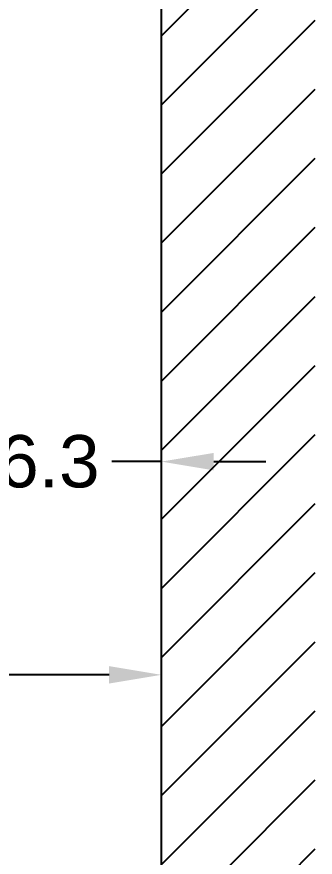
# Model space of a CAD drawing. Header units: millimetres. Extents: x 2915 to 5291, y 1031 to 4391.
# Drawn here: x 4832.6 to 4929.6, y 2009.3 to 2282.5 of the extents above; entities that cross this region are included whole.
import ezdxf

# ---------------------------------------------------------------- set-up
doc = ezdxf.new("R2010")
doc.units = ezdxf.units.MM
doc.layers.add('hatch', color=2, linetype='Continuous')
doc.layers.add('벽', color=2, linetype='Continuous')
doc.styles.get("Standard").update_dxf_attribs({"font": 'arial.ttf'})
doc.dimstyles.new('ISO-25', dxfattribs={"dimtxt": 17, "dimasz": 17, "dimexe": 1.25, "dimexo": 0.625, "dimgap": 5, "dimtad": 1, "dimtih": 1, "dimtoh": 1, "dimdec": 1, "dimdsep": 46, "dimtxsty": 'Standard', "dimcen": 0, "dimclrd": 3, "dimclre": 3, "dimclrt": 4, "dimadec": 0, "dimazin": 0, "dimtfac": 1, "dimtdec": 1, "dimtmove": 0, "dimatfit": 3, "dimfxl": 1, "dimarcsym": 0})

# ---------------------------------------------------------------- blocks, each defined once
blk = doc.blocks.new('*D7')
at = {"color": 3, "lineweight": -2, "transparency": 16777216}
for p, q in [((4793.29, 2070.54), (4793.29, 2139.16)), ((4879.62, 2070.54), (4879.62, 2139.16)), ((4776.29, 2137.91), (4759.29, 2137.91)), ((4793.29, 2137.91), (4809.36, 2137.91)), ((4879.62, 2137.91), (4863.55, 2137.91)), ((4896.62, 2137.91), (4913.62, 2137.91))]:
    blk.add_line(p, q, dxfattribs=at)
at = {"color": 3, "transparency": 16777216}
for points in [[(4776.29, 2140.74), (4776.29, 2135.07), (4793.29, 2137.91)], [(4896.62, 2140.74), (4896.62, 2135.07), (4879.62, 2137.91)]]:
    blk.add_solid(points, dxfattribs=at)
at = {"layer": 'Defpoints', "color": 0, "transparency": 16777216}
for p in [(4879.62, 2137.91), (4793.29, 2069.92), (4879.62, 2069.92)]:
    blk.add_point(p, dxfattribs=at)
at = {"color": 4, "transparency": 16777216, "insert": (4836.45, 2137.91), "char_height": 17, "attachment_point": 5}
blk.add_mtext('86.3', dxfattribs=at)
blk = doc.blocks.new('*D8')
at = {"color": 3, "lineweight": -2, "transparency": 16777216}
for p, q in [((4737, 2068.62), (4720, 2068.62)), ((4737, 1920.62), (4737, 2069.87)), ((4862.62, 2068.62), (4754, 2068.62)), ((4879.62, 1921.29), (4879.62, 2069.87))]:
    blk.add_line(p, q, dxfattribs=at)
at = {"color": 3, "transparency": 16777216}
for points in [[(4754, 2071.45), (4754, 2065.79), (4737, 2068.62)], [(4862.62, 2071.45), (4862.62, 2065.79), (4879.62, 2068.62)]]:
    blk.add_solid(points, dxfattribs=at)
at = {"layer": 'Defpoints', "color": 0, "transparency": 16777216}
for p in [(4737, 2068.62), (4879.62, 1920.67), (4737, 1919.99)]:
    blk.add_point(p, dxfattribs=at)
at = {"color": 4, "transparency": 16777216, "insert": (4687.12, 2068.62), "char_height": 17, "attachment_point": 5}
blk.add_mtext('142.6', dxfattribs=at)

msp = doc.modelspace()

# ---------------------------------------------------------------- hatches: boundary and pattern name
at = {"layer": 'hatch'}
h = msp.add_hatch(dxfattribs=at)
h.set_pattern_fill('ANSI31', color=256, scale=5)
h.set_pattern_definition([(45, (-10257.139, 6896.133), (-11.22532, 11.22532), [])])
h.paths.add_polyline_path([(4879.62, 1362.25), (4929.62, 1362.25), (4929.62, 3432.82), (4879.62, 3432.82)])

# ---------------------------------------------------------------- linework, layer by layer
at = {"layer": '벽'}
msp.add_line((4879.62, 1362.25), (4879.62, 3504.23), dxfattribs=at)

# ---------------------------------------------------------------- dimensions: what is measured, and where the dimension line sits
for base, p1, p2, picture, middle in [((4879.62, 2137.91), (4793.29, 2069.92), (4879.62, 2069.92), '*D7', (4836.45, 2137.91)), ((4737, 2068.62), (4879.62, 1920.67), (4737, 1919.99), '*D8', (4687.12, 2068.62))]:
    dim = msp.add_linear_dim(base=base, p1=p1, p2=p2, dimstyle='ISO-25', override={"dimtad": 0})
    dim.commit()
    dim.dimension.update_dxf_attribs({"geometry": picture, "text_midpoint": middle, "dimtype": 160})

doc.saveas('drawing.dxf')
